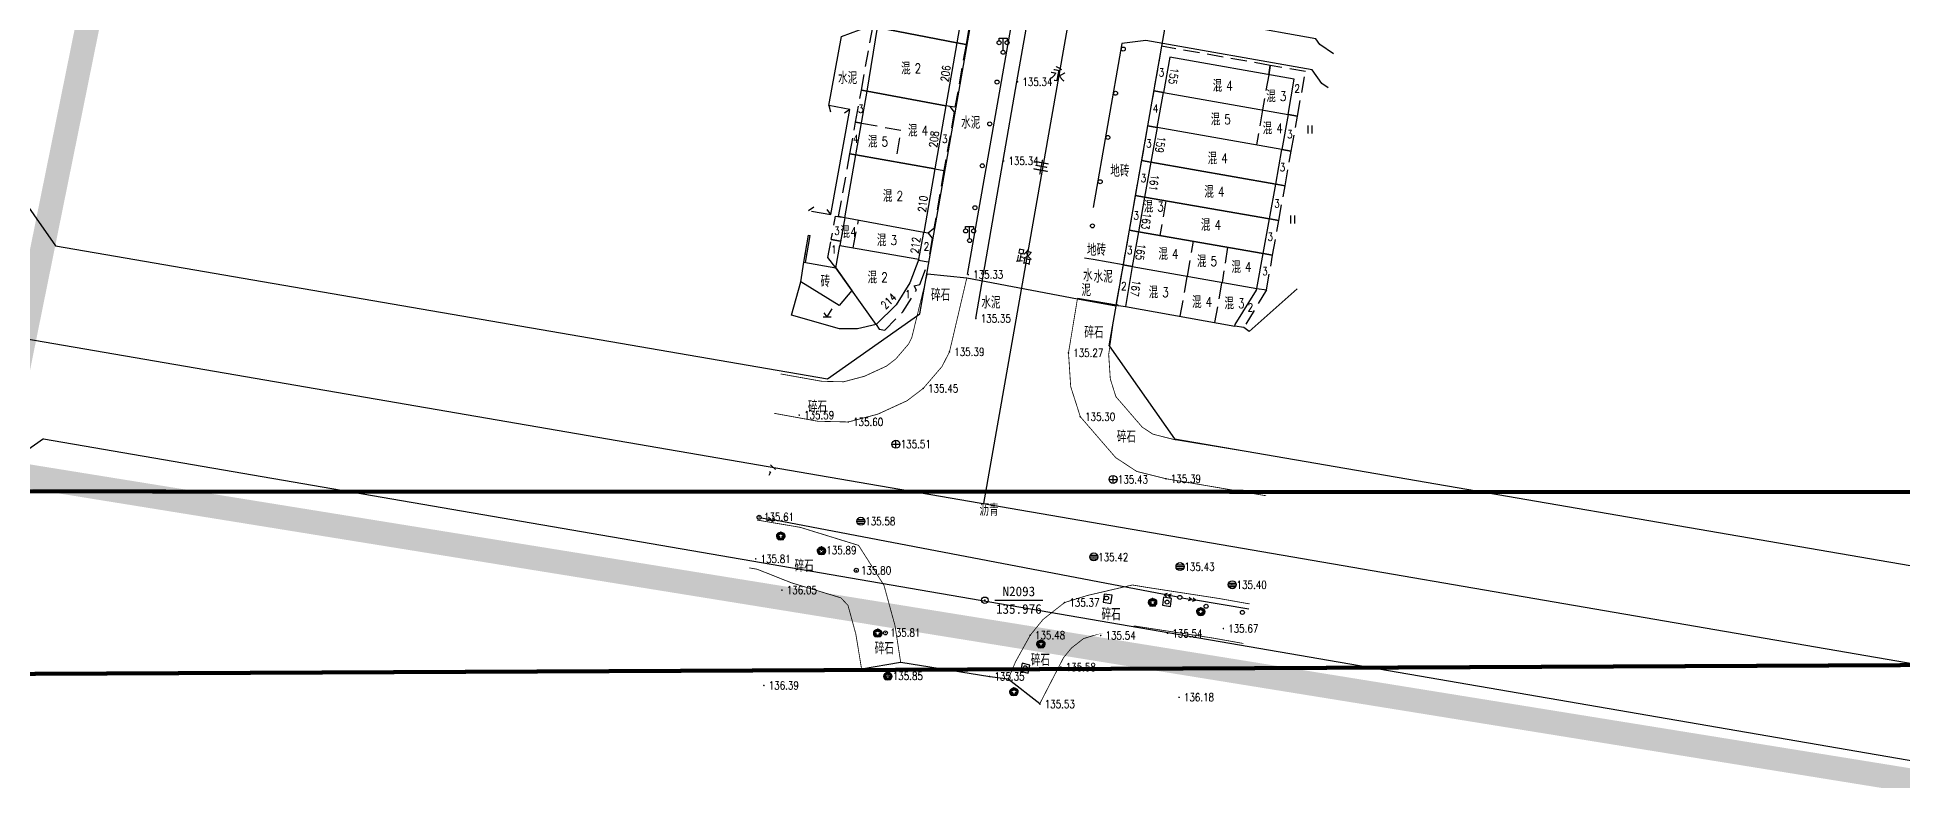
# Model space of a CAD drawing. Extents: x 529262 to 576451, y 2694391 to 2717535.
# Drawn here: x 562983.1 to 563216.1, y 2710589 to 2710681.8 of the extents above; entities that cross this region are included whole.
import ezdxf
from ezdxf.enums import TextEntityAlignment as Align
from ezdxf.xclip import XClip

# ---------------------------------------------------------------- set-up
doc = ezdxf.new("R2010")
doc.units = 0
doc.header["$XCLIPFRAME"] = 0
doc.linetypes.add('X5', pattern=[3, 2, -1])
for name, color, linetype in [('COMPONENT', 8, 'Continuous'), ('DLDW', 8, 'Continuous'), ('DLSS', 4, 'Continuous'), ('GCD', 8, 'Continuous'), ('GXYZ', 8, 'Continuous'), ('JMD', 8, 'Continuous'), ('KZD', 8, 'Continuous'), ('PP-COM', 7, 'Continuous'), ('RD-中线', 40, 'Continuous'), ('RD-红线', 7, 'Continuous'), ('ZBTZ', 8, 'Continuous'), ('ZJ', 7, 'Continuous'), ('污水管径标注_W10-', 202, 'Continuous')]:
    doc.layers.add(name, color=color, linetype=linetype)
doc.styles.add('HZ', font='rs.shx', dxfattribs={"width": 0.8, "bigfont": 'hztxt.shx'})
doc.styles.add('等线体', font='simhei.ttf')
doc.linetypes.add('1161', pattern='A,0,[149,AAA.SHX,S=0.15,R=0,X=0,Y=0],-1.6', length=1.6)

# ---------------------------------------------------------------- blocks, each defined once
blk = doc.blocks.new('A$C19FD0107')
at = {"layer": 'RD-中线', "color": 8, "linetype": 'Continuous', "flags": 128}
for points in [[(-7896.66, 16233.01), (-7853.25, 16479.69)], [(-8319.85, 16305.85), (-7600.23, 16181.99)]]:
    blk.add_lwpolyline(points, dxfattribs=at)
at = {"layer": 'RD-红线', "color": 8, "linetype": 'Continuous', "flags": 128}
for points in [[(-7904.68, 16256.68), (-7892.97, 16323.23), (-7891.57, 16331.13)], [(-7881.01, 16252.68), (-7869.34, 16319.03), (-7867.95, 16326.89)], [(-8012.68, 16265.16), (-7916.22, 16248.56)], [(-8014.17, 16241.06), (-7772.61, 16199.49)], [(-7872.86, 16241.09), (-7768.34, 16223.1)]]:
    blk.add_lwpolyline(points, dxfattribs=at)
at = {"layer": 'RD-红线', "color": 8, "linetype": 'Continuous'}
blk.add_lwpolyline([(-8020.82, 16276.8), (-8012.68, 16265.16, 0.416761)], format="xyb", dxfattribs=at)
at = {"layer": 'RD-红线', "color": 8}
for points in [[(-7916.22, 16248.56), (-7904.68, 16256.68, 0.413125)], [(-7881.01, 16252.68), (-7872.86, 16241.09, 0.415303)], [(-8014.17, 16241.06), (-8025.71, 16232.99, 0.411671)]]:
    blk.add_lwpolyline(points, format="xyb", dxfattribs=at)
blk = doc.blocks.new('gc013a')
at = {"linetype": 'Continuous'}
blk.add_line((0.5, 0), (4, 0), dxfattribs=at)
at = {"linetype": 'Continuous', "flags": 128}
for points in [[(2.31, -0.4), (3, 0), (2.31, 0.4)], [(3.31, -0.4), (4, 0), (3.31, 0.4)]]:
    blk.add_lwpolyline(points, dxfattribs=at)
blk = doc.blocks.new('gc123')
at = {"color": 8}
for p, q in [((-1, 0), (1, 0)), ((0, 0), (-0.8, 1)), ((0, 0), (1.2, 2))]:
    blk.add_line(p, q, dxfattribs=at)
blk = doc.blocks.new('gc170')
at = {"color": 8, "linetype": 'Continuous'}
blk.add_circle((0, 0), 0.5, dxfattribs=at)
blk = doc.blocks.new('gc097')
at = {"color": 8}
for p, q in [((-1, 2.9), (-1, 3.5)), ((-1, 3.5), (1, 3.5)), ((0, 0.5), (0, 3.5)), ((1, 3.5), (1, 2.9))]:
    blk.add_line(p, q, dxfattribs=at)
for centre in [(-1, 2.4), (0, 0), (1, 2.4)]:
    blk.add_circle(centre, 0.5, dxfattribs=at)
blk = doc.blocks.new('gc121')
at = {"color": 8}
for p, q in [((-0.5, -1), (-0.5, 1)), ((0.5, -1), (0.5, 1))]:
    blk.add_line(p, q, dxfattribs=at)
blk = doc.blocks.new('gc117')
at = {"color": 8}
blk.add_circle((0, 0), 0.8, dxfattribs=at)
blk.add_point((0, 0), dxfattribs=at)
blk = doc.blocks.new('GC200')
at = {"linetype": 'Continuous', "const_width": 0.2, "flags": 128}
blk.add_lwpolyline([(-0.1, 0, 1), (0.1, 0, 1)], format="xyb", close=True, dxfattribs=at)
blk = doc.blocks.new('*U11')
at = {"linetype": 'Continuous'}
for points in [[(-1.14, -0.07), (-0.87, -0.76), (-1.13, 0.09)], [(-1.13, 0.09), (-0.73, -0.88), (-1.09, 0.24)], [(-0.73, -0.88), (-1.13, 0.09), (-0.87, -0.76)], [(-0.36, 0.24), (-0.55, 0.84), (-1.09, 0.24)], [(-0.73, 0.74), (-1.09, 0.24), (-0.55, 0.84)], [(-1.09, 0.24), (-0.73, 0.74), (-1.01, 0.43)], [(-0.5, -0.19), (-1.09, 0.24), (-0.73, -0.88)], [(-0.88, 0.6), (-1.01, 0.43), (-0.73, 0.74)], [(-0.55, 0.84), (-0.36, 0.24), (-0.35, 0.91)], [(-0.14, 0.93), (-0.35, 0.91), (-0.36, 0.24)], [(-0.14, 0.93), (0.09, 0.24), (0.07, 0.91)], [(0.81, 0.24), (0.07, 0.91), (0.09, 0.24)], [(0.07, 0.91), (0.81, 0.24), (0.27, 0.84)], [(0.22, -0.19), (0.45, -0.88), (0.81, 0.24)], [(0.73, 0.43), (0.27, 0.84), (0.81, 0.24)], [(0.27, 0.84), (0.73, 0.43), (0.45, 0.74)], [(0.6, 0.6), (0.45, 0.74), (0.73, 0.43)], [(0.59, -0.76), (0.81, 0.24), (0.45, -0.88)], [(0.81, 0.24), (0.59, -0.76), (0.85, 0.09)], [(0.7, -0.61), (0.85, 0.09), (0.59, -0.76)], [(0.85, 0.09), (0.7, -0.61), (0.86, -0.07)], [(-0.87, -0.76), (-1.14, -0.07), (-0.98, -0.61)], [(-1.12, -0.26), (-0.98, -0.61), (-1.14, -0.07)], [(-0.98, -0.61), (-1.12, -0.26), (-1.07, -0.44)], [(-0.73, -0.88), (-0.55, -0.98), (-0.14, -0.45)], [(-0.35, -1.05), (-0.14, -0.45), (-0.55, -0.98)], [(-0.14, -0.45), (-0.35, -1.05), (0.45, -0.88)], [(-0.14, -1.07), (0.45, -0.88), (-0.35, -1.05)], [(0.45, -0.88), (-0.14, -1.07), (0.27, -0.98)], [(0.07, -1.05), (0.27, -0.98), (-0.14, -1.07)], [(0.79, -0.44), (0.86, -0.07), (0.7, -0.61)], [(0.86, -0.07), (0.79, -0.44), (0.84, -0.26)]]:
    blk.add_solid(points, dxfattribs=at)
blk = doc.blocks.new('gcbj0112')
at = {"linetype": 'Continuous'}
for p, q in [((-1.09, 0.24), (-0.5, -0.19)), ((-0.36, 0.24), (-1.09, 0.24)), ((-0.14, 0.93), (-0.36, 0.24)), ((0.09, 0.24), (-0.14, 0.93)), ((0.81, 0.24), (0.09, 0.24)), ((0.22, -0.19), (0.81, 0.24)), ((-0.5, -0.19), (-0.73, -0.88)), ((-0.73, -0.88), (-0.14, -0.45)), ((-0.14, -0.45), (0.45, -0.88)), ((0.45, -0.88), (0.22, -0.19))]:
    blk.add_line(p, q, dxfattribs=at)
blk.add_circle((-0.14, -0.07), 1, dxfattribs=at)
for p in [(-1.09, 0.24), (-0.14, 0.93), (0.81, 0.24), (-0.73, -0.88), (0.45, -0.88)]:
    blk.add_point(p, dxfattribs=at)
blk.add_blockref('*U11', (0, 0), dxfattribs=at)
blk = doc.blocks.new('gcbj0103')
for p, q in [((-1, 0), (1, 0)), ((-0.9, 0.43), (0.9, 0.43)), ((-0.88, -0.47), (0.88, -0.47))]:
    blk.add_line(p, q)
blk.add_circle((0, 0), 1)
blk = doc.blocks.new('gcbj0102')
for p, q in [((-1, 0), (1, 0)), ((0, -1), (0, 1))]:
    blk.add_line(p, q)
blk.add_circle((0, 0), 1)

msp = doc.modelspace()

# ---------------------------------------------------------------- linework, layer by layer
at = {"const_width": 0.5}
for points in [[(562598.829, 2711123.986), (562446.582, 2711123.874), (562446.587, 2710552.781), (562978.372, 2710552.956), (562978.226, 2710625.113), (563223.964, 2710625.037), (563223.849, 2711063.295), (562599.05, 2711060.81), (562598.829, 2711123.986)], [(562692.153, 2710600.99), (562692.05, 2709884.417), (563017.764, 2709884.409), (563017.604, 2709957.522), (563263.473, 2709957.617), (563263.248, 2710603.642), (562692.153, 2710600.99)]]:
    msp.add_lwpolyline(points, dxfattribs=at)
at = {"layer": 'DLSS', "linetype": 'Continuous', "flags": 128}
for points, elevation in [([(563099.271, 2710652.211), (563106.79, 2710694.788), (563106.358, 2710696.577), (563105.389, 2710697.367), (563102.079, 2710697.912)], 135.348), ([(563142.795, 2710681.65), (563123.241, 2710685.145)], 62.028), ([(563121.542, 2710681.437), (563118.553, 2710681.028), (563114.998, 2710660.58)], 135.348), ([(563145.006, 2710679.774), (563143.307, 2710680.927), (563142.795, 2710681.65)], -0.007)]:
    msp.add_lwpolyline(points, dxfattribs=dict(at, elevation=elevation))
msp.add_lwpolyline([(563144.347, 2710675.5), (563143.557, 2710676.036), (563142.326, 2710677.775), (563121.542, 2710681.437)], dxfattribs=at)
at = {"layer": 'DLSS', "linetype": 'Continuous', "const_width": 0.1, "flags": 128}
for points in [[(563099.195, 2710651.781), (563097.029, 2710642.538), (563096.087, 2710640.702), (563093.755, 2710637.983), (563091.716, 2710636.436), (563088.083, 2710634.767), (563084.39, 2710633.79), (563080.586, 2710633.875), (563075.121, 2710634.868)], [(563094.27, 2710652.301), (563092.312, 2710644.297), (563091.908, 2710643.509), (563090.307, 2710641.643), (563089.131, 2710640.751), (563086.387, 2710639.49), (563083.795, 2710638.805), (563081.092, 2710638.865), (563075.916, 2710639.789)], [(563124.087, 2710626.697), (563120.411, 2710627.62), (563117.793, 2710629.337), (563113.375, 2710634.447), (563112.173, 2710638.209), (563111.899, 2710642.417), (563113.015, 2710649.174)], [(563125.305, 2710631.546), (563122.447, 2710632.264), (563121.119, 2710633.135), (563117.826, 2710636.943), (563117.123, 2710639.146), (563116.922, 2710642.219), (563117.804, 2710648.303)], [(563137.362, 2710629.572), (563124.902, 2710631.63)], [(563136.594, 2710624.574), (563124.087, 2710626.697)], [(563090.929, 2710603.787), (563090.217, 2710608.381), (563088.843, 2710613.399), (563085.666, 2710618.382), (563078.375, 2710620.633), (563072.969, 2710621.546)], [(563086.042, 2710602.965), (563085.326, 2710607.311), (563084.348, 2710610.883), (563083.459, 2710611.831), (563077.263, 2710613.711), (563073.02, 2710615.393), (563072.004, 2710615.575)], [(563104.374, 2710601.708), (563105.284, 2710603.849), (563107.116, 2710607.158), (563108.722, 2710609.133), (563111.412, 2710611.242), (563114.241, 2710612.12), (563119.885, 2710613.434), (563121.607, 2710613.146), (563130.702, 2710611.749), (563134.517, 2710611.071)]]:
    msp.add_lwpolyline(points, dxfattribs=at)
at = {"layer": 'DLSS', "linetype": 'Continuous', "flags": 128}
msp.add_lwpolyline([(563108.32, 2710598.627, 0.1, 0.1, 0), (563111.275, 2710604.348, 0.1, 0.1, 0), (563112.248, 2710605.544, 0.1, 0.1, 0), (563113.773, 2710606.739, 0.1, 0.1, 0), (563115.551, 2710607.291, 0, 0, 0), (563120.046, 2710608.338, 0.1, 0.1, 0), (563120.815, 2710608.209, 0.1, 0.1, 0), (563129.885, 2710606.816, 0.1, 0.1, 0), (563133.756, 2710606.128, 0.1, 0.1, 0)], format="xyseb", dxfattribs=at)
at = {"layer": 'GXYZ', "linetype": 'Continuous'}
for p, q in [((563123.844, 2710612.256), (563075.211, 2710621.509)), ((563134.414, 2710610.402), (563127.78, 2710611.543))]:
    msp.add_line(p, q, dxfattribs=at)
at = {"layer": 'JMD', "linetype": 'Continuous'}
for p, q in [((563081.943, 2710673.289), (563082.177, 2710672.524)), ((563084.567, 2710672.816), (563083.91, 2710672.359)), ((563079.409, 2710660.179), (563080.062, 2710660.641)), ((563082.198, 2710659.676), (563081.742, 2710660.333)), ((563079.405, 2710657.098), (563079.602, 2710657.065)), ((563079.02, 2710654.778), (563079.217, 2710654.745))]:
    msp.add_line(p, q, dxfattribs=at)
at = {"layer": 'JMD', "linetype": 'Continuous', "flags": 128}
for points, elevation in [([(563099.328, 2710689.027), (563097.94, 2710681.125), (563088.036, 2710683.042), (563089.445, 2710690.848)], 135.666), ([(563088.036, 2710683.042), (563097.94, 2710681.125), (563096.562, 2710673.28), (563086.73, 2710675.085)], 135.691), ([(563140.104, 2710676.584), (563124.558, 2710679.323), (563123.777, 2710674.915), (563139.361, 2710672.185)], 135.919), ([(563096.562, 2710673.28), (563095.182, 2710665.392), (563085.325, 2710667.133), (563086.73, 2710675.085)], 135.698), ([(563139.361, 2710672.185), (563138.554, 2710667.828), (563122.959, 2710670.563), (563123.777, 2710674.915)], 135.931), ([(563122.959, 2710670.563), (563122.202, 2710666.219), (563137.787, 2710663.493), (563138.554, 2710667.828)], 134.486), ([(563095.182, 2710665.392), (563093.819, 2710657.464), (563083.94, 2710659.29), (563085.325, 2710667.133)], 135.945), ([(563122.202, 2710666.219), (563121.405, 2710661.859), (563137.014, 2710659.143), (563137.787, 2710663.493)], 134.822), ([(563121.405, 2710661.859), (563120.645, 2710657.546), (563136.242, 2710654.833), (563137.014, 2710659.143)], 134.687), ([(563083.94, 2710659.29), (563083.322, 2710655.841), (563093.181, 2710654.099), (563093.819, 2710657.464), (563083.94, 2710659.29)], 135.945), ([(563120.645, 2710657.546), (563119.867, 2710653.219), (563135.437, 2710650.45), (563136.242, 2710654.833)], 135.07), ([(563083.322, 2710655.841), (563083.322, 2710655.841), (563083.322, 2710655.841), (563093.181, 2710654.099), (563092.064, 2710651.159), (563090.353, 2710648.398), (563087.859, 2710645.943), (563082.823, 2710653.018), (563083.322, 2710655.841)], -526.63), ([(563083.322, 2710655.841), (563083.322, 2710655.841), (563083.322, 2710655.841), (563093.181, 2710654.099), (563092.064, 2710651.159), (563090.353, 2710648.398), (563087.859, 2710645.943), (563082.823, 2710653.018), (563083.322, 2710655.841)], -526.63)]:
    msp.add_lwpolyline(points, close=True, dxfattribs=dict(at, elevation=elevation))
at = {"layer": 'JMD', "linetype": 'X5'}
for points, elevation in [([(563099.328, 2710689.027), (563100.482, 2710688.824), (563099.093, 2710680.922), (563097.94, 2710681.125)], 135.666), ([(563086.73, 2710675.085), (563086.016, 2710675.214), (563087.446, 2710683.145), (563088.036, 2710683.042)], 136.496), ([(563097.94, 2710681.125), (563099.093, 2710680.922), (563097.717, 2710673.088), (563096.562, 2710673.28)], 135.691), ([(563136.91, 2710677.147), (563137.116, 2710678.317), (563123.524, 2710680.711), (563122.541, 2710675.133), (563123.777, 2710674.915)], 135.865), ([(563139.361, 2710672.185), (563140.512, 2710671.979), (563141.507, 2710677.543), (563137.116, 2710678.317), (563136.91, 2710677.147)], 135.919), ([(563086.027, 2710671.109), (563085.299, 2710671.24), (563086.016, 2710675.214), (563086.73, 2710675.085)], 135.698), ([(563123.777, 2710674.915), (563122.541, 2710675.133), (563121.773, 2710670.772), (563122.959, 2710670.563)], 135.919), ([(563097.085, 2710673.161), (563097.621, 2710672.484), (563096.343, 2710665.189)], -526.447), ([(563085.325, 2710667.133), (563084.583, 2710667.267), (563085.299, 2710671.24), (563086.027, 2710671.109)], 135.698), ([(563086.027, 2710671.109), (563085.299, 2710671.24)], 135.698), ([(563122.959, 2710670.563), (563121.773, 2710670.772), (563121.008, 2710666.429), (563122.202, 2710666.219)], 134.486), ([(563138.554, 2710667.828), (563139.732, 2710667.617), (563140.512, 2710671.979), (563139.361, 2710672.185)], 134.486), ([(563083.94, 2710659.29), (563083.17, 2710659.431), (563084.583, 2710667.267), (563085.325, 2710667.133)], 135.698), ([(563085.325, 2710667.133), (563084.583, 2710667.267)], 135.698), ([(563122.202, 2710666.219), (563121.008, 2710666.429), (563120.239, 2710662.064), (563121.405, 2710661.859)], 134.486), ([(563137.839, 2710663.484), (563138.957, 2710663.284), (563139.732, 2710667.617), (563138.554, 2710667.828)], 134.486), ([(563095.182, 2710665.392), (563096.343, 2710665.189), (563095.078, 2710657.958), (563094.373, 2710657.346), (563093.819, 2710657.464)], 135.945), ([(563137.014, 2710659.143), (563138.18, 2710658.935), (563138.957, 2710663.284), (563137.787, 2710663.493)], 134.687), ([(563121.405, 2710661.859), (563120.239, 2710662.064), (563119.479, 2710657.751), (563120.645, 2710657.546)], 134.687), ([(563136.242, 2710654.833), (563137.409, 2710654.624), (563138.18, 2710658.935), (563137.014, 2710659.143)], 134.687), ([(563082.823, 2710653.018), (563081.817, 2710654.332), (563082.246, 2710656.585), (563083.414, 2710656.362)], -526.562), ([(563094.373, 2710657.346), (563094.882, 2710656.72), (563094.346, 2710653.76), (563093.158, 2710653.97)], -526.447), ([(563120.645, 2710657.546), (563119.479, 2710657.751), (563118.716, 2710653.422), (563119.867, 2710653.219)], 135.07), ([(563135.437, 2710650.45), (563136.635, 2710650.292), (563137.409, 2710654.624), (563136.242, 2710654.833)], 134.683), ([(563087.859, 2710645.943), (563088.263, 2710645.383), (563088.936, 2710645.233), (563091.211, 2710647.538), (563092.896, 2710650.246), (563092.636, 2710650.795), (563093.332, 2710650.955), (563094.346, 2710653.76)], 135.896), ([(563087.859, 2710645.943), (563088.263, 2710645.383), (563088.936, 2710645.233), (563091.211, 2710647.538), (563092.896, 2710650.246), (563092.636, 2710650.795), (563093.332, 2710650.955), (563094.346, 2710653.76)], 135.896), ([(563135.437, 2710650.45), (563136.635, 2710650.292), (563133.818, 2710645.604), (563132.671, 2710645.77)], 134.683)]:
    msp.add_lwpolyline(points, dxfattribs=dict(at, elevation=elevation))
at = {"layer": 'JMD', "linetype": 'X5', "flags": 128}
for points, elevation in [([(563136.91, 2710677.147), (563136.139, 2710672.749)], 135.865), ([(563136.139, 2710672.749), (563135.374, 2710668.386)], 135.865), ([(563086.027, 2710671.109), (563090.976, 2710670.201), (563090.253, 2710666.263)], 135.698), ([(563124.081, 2710661.393), (563123.33, 2710657.079)], 134.687), ([(563083.414, 2710656.362), (563082.246, 2710656.585), (563082.802, 2710659.498), (563083.94, 2710659.29)], -526.63), ([(563085.012, 2710655.543), (563085.647, 2710658.975)], -526.581), ([(563126.747, 2710651.996), (563127.504, 2710656.353)], 136.032), ([(563131.759, 2710655.613), (563131.085, 2710651.224)], 134.687), ([(563125.856, 2710646.988), (563126.747, 2710651.996)], 136.032), ([(563130.194, 2710646.213), (563131.085, 2710651.224)], 135.999)]:
    msp.add_lwpolyline(points, dxfattribs=dict(at, elevation=elevation))
at = {"layer": 'JMD', "linetype": 'Continuous', "flags": 128}
for points in [[(563079.779, 2710660.112), (563082.198, 2710659.676), (563084.567, 2710672.816), (563081.943, 2710673.289), (563081.906, 2710673.253)], [(563078.847, 2710653.734), (563079.405, 2710657.098)], [(563079.044, 2710653.698), (563079.602, 2710657.065)]]:
    msp.add_lwpolyline(points, dxfattribs=at)
for points in [[(563084.812, 2710650.223), (563083.242, 2710648.351), (563078.443, 2710651.297), (563078.847, 2710653.734), (563082.823, 2710653.018)], [(563116.215, 2710611.281), (563117.209, 2710611.142), (563117.341, 2710612.148), (563116.355, 2710612.298)], [(563123.65, 2710610.898), (563124.644, 2710610.76), (563124.776, 2710611.765), (563123.789, 2710611.915)], [(563105.893, 2710602.655), (563106.871, 2710602.433), (563107.088, 2710603.424), (563106.118, 2710603.656)]]:
    msp.add_lwpolyline(points, close=True, dxfattribs=at)
at = {"layer": 'JMD', "linetype": 'X5', "elevation": 134.683}
msp.add_lwpolyline([(563119.867, 2710653.219), (563118.716, 2710653.422), (563117.868, 2710648.606, 0.2879225), (563118.164, 2710648.312), (563119.038, 2710648.206)], format="xyb", dxfattribs=at)
at = {"layer": 'JMD', "linetype": 'Continuous', "flags": 128}
for points, elevation in [([(563119.867, 2710653.219), (563119.038, 2710648.206), (563132.671, 2710645.77), (563132.716, 2710645.963), (563135.369, 2710650.247), (563135.437, 2710650.45)], 134.683), ([(563074.521, 2710627.624), (563074.676, 2710627.531), (563074.44, 2710627.125)], 135.559)]:
    msp.add_lwpolyline(points, dxfattribs=dict(at, elevation=elevation))
at = {"layer": 'KZD', "linetype": 'Continuous'}
msp.add_line((563102.696, 2710611.529), (563108.696, 2710611.529), dxfattribs=at)
at = {"layer": 'PP-COM', "color": 8, "const_width": 3}
msp.add_lwpolyline([(563417.341, 2710556.693), (562978.055, 2710627.629), (563025.329, 2710860.726), (563456.913, 2710785.203), (563417.116, 2710556.733)], dxfattribs=at)
at = {"layer": 'ZBTZ', "linetype": '1161', "flags": 128}
for points, elevation in [([(563081.943, 2710673.289), (563083.542, 2710681.908), (563086.921, 2710683.173)], 135.226), ([(563118.716, 2710653.419), (563114.998, 2710654.066)], 134.683), ([(563140.478, 2710650.421), (563134.482, 2710645.094), (563133.818, 2710645.604)], 135.938), ([(563118.164, 2710648.312), (563114.998, 2710648.862)], 135.921)]:
    msp.add_lwpolyline(points, dxfattribs=dict(at, elevation=elevation))
at = {"layer": 'ZBTZ', "linetype": '1161', "ltscale": 0.2, "flags": 128}
for points, elevation in [([(563114.998, 2710654.066), (563113.898, 2710654.257)], 134.683), ([(563114.998, 2710648.862), (563113.02, 2710649.206)], 135.921)]:
    msp.add_lwpolyline(points, dxfattribs=dict(at, elevation=elevation))
at = {"layer": 'ZBTZ', "linetype": '1161', "flags": 128}
for points in [[(563094.27, 2710652.301), (563099.195, 2710651.781)], [(563099.195, 2710651.781), (563113.015, 2710649.174), (563117.804, 2710648.303)], [(563086.042, 2710602.965), (563090.929, 2710603.787)], [(563090.95, 2710603.791), (563102.055, 2710602.013), (563104.374, 2710601.708)], [(563104.374, 2710601.708), (563108.32, 2710598.627)]]:
    msp.add_lwpolyline(points, dxfattribs=at)
at = {"layer": 'ZBTZ', "linetype": '1161'}
msp.add_lwpolyline([(563087.859, 2710645.943), (563085.515, 2710645.404), (563083.305, 2710645.411), (563077.3, 2710647.138), (563078.443, 2710651.297)], dxfattribs=at)
at = {"layer": 'ZBTZ', "linetype": 'Continuous'}
msp.add_lwpolyline([(563075.295, 2710627.841), (563074.655, 2710628.452)], dxfattribs=at)
at = {"layer": '污水管径标注_W10-'}
msp.add_lwpolyline([(563100.325, 2710646.713), (563103.74, 2710666.42), (563105.447, 2710676.273), (563107.193, 2710686.119), (563110.684, 2710705.812), (563114.175, 2710725.505), (563115.889, 2710735.17), (563117.654, 2710745.2), (563121.087, 2710764.716), (563124.585, 2710784.595), (563126.286, 2710794.262), (563128.051, 2710804.293), (563131.485, 2710823.808)], dxfattribs=at)

# ---------------------------------------------------------------- block references
at = {"layer": 'COMPONENT', "linetype": 'Continuous', "xscale": 0.5, "yscale": 0.5}
for name, p in [('gcbj0102', (563090.333, 2710631.009)), ('gcbj0102', (563117.463, 2710626.617)), ('gcbj0103', (563085.957, 2710621.395, 111.028)), ('gcbj0112', (563076.019, 2710619.566, 0.251)), ('gcbj0112', (563081.095, 2710617.721, 0.295)), ('gcbj0103', (563115.064, 2710616.933, 110.86)), ('gcbj0103', (563125.833, 2710615.726, 110.875)), ('gcbj0103', (563132.359, 2710613.464, 110.844)), ('gcbj0112', (563122.484, 2710611.284, -111.04)), ('gcbj0112', (563128.495, 2710610.13, -111.04)), ('gcbj0112', (563088.127, 2710607.445, 0.262)), ('gcbj0112', (563108.526, 2710606.083, -111.04)), ('gcbj0112', (563089.399, 2710602.073, 0.256)), ('gcbj0112', (563105.156, 2710600.123, -111.04))]:
    msp.add_blockref(name, p, dxfattribs=at)
at = {"layer": 'DLDW', "color": 252, "linetype": 'Continuous', "xscale": 0.5, "yscale": 0.5, "zscale": 0.5}
for p in [(563103.73, 2710679.95), (563099.542, 2710656.44)]:
    msp.add_blockref('gc097', p, dxfattribs=at)
at = {"layer": 'GCD', "linetype": 'Continuous'}
ref = msp.add_blockref('GC200', (563105.533, 2710676.252, 135.34), dxfattribs=dict(at, xscale=0.5, yscale=0.5, zscale=0.5))
ref.add_attrib('height', '135.34', dxfattribs={"linetype": 'Continuous', "height": 1, "style": 'HZ', "width": 0.8}).set_placement((563106.133, 2710676.252, 135.34), align=Align.MIDDLE_LEFT)
ref = msp.add_blockref('GC200', (563103.794, 2710666.382, 135.34), dxfattribs=dict(at, xscale=0.5, yscale=0.5, zscale=0.5))
ref.add_attrib('height', '135.34', dxfattribs={"linetype": 'Continuous', "height": 1, "style": 'HZ', "width": 0.8}).set_placement((563104.394, 2710666.382, 135.34), align=Align.MIDDLE_LEFT)
ref = msp.add_blockref('GC200', (563099.38, 2710652.186, 135.328), dxfattribs=dict(at, xscale=0.5, yscale=0.5, zscale=0.5))
ref.add_attrib('height', '135.33', dxfattribs={"linetype": 'Continuous', "height": 1, "style": 'HZ', "width": 0.8}).set_placement((563099.98, 2710652.186, 135.328), align=Align.MIDDLE_LEFT)
ref = msp.add_blockref('GC200', (563100.33, 2710646.708, 135.35), dxfattribs=dict(at, xscale=0.5, yscale=0.5, zscale=0.5))
ref.add_attrib('height', '135.35', dxfattribs={"linetype": 'Continuous', "height": 1, "style": 'HZ', "width": 0.8}).set_placement((563100.93, 2710646.708, 135.35), align=Align.MIDDLE_LEFT)
ref = msp.add_blockref('GC200', (563097.019, 2710642.535, 135.391), dxfattribs=dict(at, xscale=0.5, yscale=0.5, zscale=0.5))
ref.add_attrib('height', '135.39', dxfattribs={"linetype": 'Continuous', "height": 1, "style": 'HZ', "width": 0.8}).set_placement((563097.619, 2710642.535, 135.391), align=Align.MIDDLE_LEFT)
ref = msp.add_blockref('GC200', (563111.889, 2710642.414, 135.268), dxfattribs=dict(at, xscale=0.5, yscale=0.5, zscale=0.5))
ref.add_attrib('height', '135.27', dxfattribs={"linetype": 'Continuous', "height": 1, "style": 'HZ', "width": 0.8}).set_placement((563112.489, 2710642.414, 135.268), align=Align.MIDDLE_LEFT)
ref = msp.add_blockref('GC200', (563093.745, 2710637.98, 135.447), dxfattribs=dict(at, xscale=0.5, yscale=0.5, zscale=0.5))
ref.add_attrib('height', '135.45', dxfattribs={"linetype": 'Continuous', "height": 1, "style": 'HZ', "width": 0.8}).set_placement((563094.345, 2710637.98, 135.447), align=Align.MIDDLE_LEFT)
ref = msp.add_blockref('GC200', (563078.254, 2710634.648, 135.593), dxfattribs=dict(at, xscale=0.5, yscale=0.5, zscale=0.5))
ref.add_attrib('height', '135.59', dxfattribs={"linetype": 'Continuous', "height": 1, "style": 'HZ', "width": 0.8}).set_placement((563078.854, 2710634.648, 135.593), align=Align.MIDDLE_LEFT)
ref = msp.add_blockref('GC200', (563084.38, 2710633.787, 135.603), dxfattribs=dict(at, xscale=0.5, yscale=0.5, zscale=0.5))
ref.add_attrib('height', '135.60', dxfattribs={"linetype": 'Continuous', "height": 1, "style": 'HZ', "width": 0.8}).set_placement((563084.98, 2710633.787, 135.603), align=Align.MIDDLE_LEFT)
ref = msp.add_blockref('GC200', (563113.365, 2710634.444, 135.3), dxfattribs=dict(at, xscale=0.5, yscale=0.5, zscale=0.5))
ref.add_attrib('height', '135.30', dxfattribs={"linetype": 'Continuous', "height": 1, "style": 'HZ', "width": 0.8}).set_placement((563113.965, 2710634.444, 135.3), align=Align.MIDDLE_LEFT)
ref = msp.add_blockref('GC200', (563090.331, 2710631.02, 135.505), dxfattribs=dict(at, xscale=0.5, yscale=0.5, zscale=0.5))
ref.add_attrib('height', '135.51', dxfattribs={"linetype": 'Continuous', "height": 1, "style": 'HZ', "width": 0.8}).set_placement((563090.931, 2710631.02, 135.505), align=Align.MIDDLE_LEFT)
ref = msp.add_blockref('GC200', (563117.462, 2710626.615, 135.427), dxfattribs=dict(at, xscale=0.5, yscale=0.5, zscale=0.5))
ref.add_attrib('height', '135.43', dxfattribs={"linetype": 'Continuous', "height": 1, "style": 'HZ', "width": 0.8}).set_placement((563118.062, 2710626.615, 135.427), align=Align.MIDDLE_LEFT)
ref = msp.add_blockref('GC200', (563124.077, 2710626.694, 135.388), dxfattribs=dict(at, xscale=0.5, yscale=0.5, zscale=0.5))
ref.add_attrib('height', '135.39', dxfattribs={"linetype": 'Continuous', "height": 1, "style": 'HZ', "width": 0.8}).set_placement((563124.677, 2710626.694, 135.388), align=Align.MIDDLE_LEFT)
ref = msp.add_blockref('GC200', (563073.246, 2710621.933, 135.61), dxfattribs=dict(at, xscale=0.5, yscale=0.5, zscale=0.5))
ref.add_attrib('height', '135.61', dxfattribs={"linetype": 'Continuous', "height": 1, "style": 'HZ', "width": 0.8}).set_placement((563073.846, 2710621.933, 135.61), align=Align.MIDDLE_LEFT)
ref = msp.add_blockref('GC200', (563085.898, 2710621.384, 135.584), dxfattribs=dict(at, xscale=0.5, yscale=0.5, zscale=0.5))
ref.add_attrib('height', '135.58', dxfattribs={"linetype": 'Continuous', "height": 1, "style": 'HZ', "width": 0.8}).set_placement((563086.498, 2710621.384, 135.584), align=Align.MIDDLE_LEFT)
ref = msp.add_blockref('GC200', (563072.82, 2710616.691, 135.807), dxfattribs=dict(at, xscale=0.5, yscale=0.5, zscale=0.5))
ref.add_attrib('height', '135.81', dxfattribs={"linetype": 'Continuous', "height": 1, "style": 'HZ', "width": 0.8}).set_placement((563073.42, 2710616.691, 135.807), align=Align.MIDDLE_LEFT)
ref = msp.add_blockref('GC200', (563081.035, 2710617.768, 135.891), dxfattribs=dict(at, xscale=0.5, yscale=0.5, zscale=0.5))
ref.add_attrib('height', '135.89', dxfattribs={"linetype": 'Continuous', "height": 1, "style": 'HZ', "width": 0.8}).set_placement((563081.635, 2710617.768, 135.891), align=Align.MIDDLE_LEFT)
ref = msp.add_blockref('GC200', (563115.005, 2710616.922, 135.416), dxfattribs=dict(at, xscale=0.5, yscale=0.5, zscale=0.5))
ref.add_attrib('height', '135.42', dxfattribs={"linetype": 'Continuous', "height": 1, "style": 'HZ', "width": 0.8}).set_placement((563115.605, 2710616.922, 135.416), align=Align.MIDDLE_LEFT)
ref = msp.add_blockref('GC200', (563085.372, 2710615.251, 135.802), dxfattribs=dict(at, xscale=0.5, yscale=0.5, zscale=0.5))
ref.add_attrib('height', '135.80', dxfattribs={"linetype": 'Continuous', "height": 1, "style": 'HZ', "width": 0.8}).set_placement((563085.972, 2710615.251, 135.802), align=Align.MIDDLE_LEFT)
ref = msp.add_blockref('GC200', (563125.774, 2710615.715, 135.431), dxfattribs=dict(at, xscale=0.5, yscale=0.5, zscale=0.5))
ref.add_attrib('height', '135.43', dxfattribs={"linetype": 'Continuous', "height": 1, "style": 'HZ', "width": 0.8}).set_placement((563126.374, 2710615.715, 135.431), align=Align.MIDDLE_LEFT)
ref = msp.add_blockref('GC200', (563076.097, 2710612.793, 136.049), dxfattribs=dict(at, xscale=0.5, yscale=0.5, zscale=0.5))
ref.add_attrib('height', '136.05', dxfattribs={"linetype": 'Continuous', "height": 1, "style": 'HZ', "width": 0.8}).set_placement((563076.697, 2710612.793, 136.049), align=Align.MIDDLE_LEFT)
ref = msp.add_blockref('GC200', (563132.3, 2710613.453, 135.4), dxfattribs=dict(at, xscale=0.5, yscale=0.5, zscale=0.5))
ref.add_attrib('height', '135.40', dxfattribs={"linetype": 'Continuous', "height": 1, "style": 'HZ', "width": 0.8}).set_placement((563132.9, 2710613.453, 135.4), align=Align.MIDDLE_LEFT)
ref = msp.add_blockref('GC200', (563111.402, 2710611.239, 135.366), dxfattribs=dict(at, xscale=0.5, yscale=0.5, zscale=0.5))
ref.add_attrib('height', '135.37', dxfattribs={"linetype": 'Continuous', "height": 1, "style": 'HZ', "width": 0.8}).set_placement((563112.002, 2710611.239, 135.366), align=Align.MIDDLE_LEFT)
ref = msp.add_blockref('GC200', (563089.03, 2710607.482, 135.806), dxfattribs=dict(at, xscale=0.5, yscale=0.5, zscale=0.5))
ref.add_attrib('height', '135.81', dxfattribs={"linetype": 'Continuous', "height": 1, "style": 'HZ', "width": 0.8}).set_placement((563089.63, 2710607.482, 135.806), align=Align.MIDDLE_LEFT)
ref = msp.add_blockref('GC200', (563107.106, 2710607.155, 135.482), dxfattribs=dict(at, xscale=0.5, yscale=0.5, zscale=0.5))
ref.add_attrib('height', '135.48', dxfattribs={"linetype": 'Continuous', "height": 1, "style": 'HZ', "width": 0.8}).set_placement((563107.706, 2710607.155, 135.482), align=Align.MIDDLE_LEFT)
ref = msp.add_blockref('GC200', (563115.926, 2710607.134, 135.539), dxfattribs=dict(at, xscale=0.5, yscale=0.5, zscale=0.5))
ref.add_attrib('height', '135.54', dxfattribs={"linetype": 'Continuous', "height": 1, "style": 'HZ', "width": 0.8}).set_placement((563116.526, 2710607.134, 135.539), align=Align.MIDDLE_LEFT)
ref = msp.add_blockref('GC200', (563124.274, 2710607.394, 135.535), dxfattribs=dict(at, xscale=0.5, yscale=0.5, zscale=0.5))
ref.add_attrib('height', '135.54', dxfattribs={"linetype": 'Continuous', "height": 1, "style": 'HZ', "width": 0.8}).set_placement((563124.874, 2710607.394, 135.535), align=Align.MIDDLE_LEFT)
ref = msp.add_blockref('GC200', (563131.249, 2710607.996, 135.667), dxfattribs=dict(at, xscale=0.5, yscale=0.5, zscale=0.5))
ref.add_attrib('height', '135.67', dxfattribs={"linetype": 'Continuous', "height": 1, "style": 'HZ', "width": 0.8}).set_placement((563131.849, 2710607.996, 135.667), align=Align.MIDDLE_LEFT)
ref = msp.add_blockref('GC200', (563110.953, 2710603.183, 135.578), dxfattribs=dict(at, xscale=0.5, yscale=0.5, zscale=0.5))
ref.add_attrib('height', '135.58', dxfattribs={"linetype": 'Continuous', "height": 1, "style": 'HZ', "width": 0.8}).set_placement((563111.553, 2710603.183, 135.578), align=Align.MIDDLE_LEFT)
ref = msp.add_blockref('GC200', (563073.841, 2710600.889, 136.386), dxfattribs=dict(at, xscale=0.5, yscale=0.5, zscale=0.5))
ref.add_attrib('height', '136.39', dxfattribs={"linetype": 'Continuous', "height": 1, "style": 'HZ', "width": 0.8}).set_placement((563074.441, 2710600.889, 136.386), align=Align.MIDDLE_LEFT)
ref = msp.add_blockref('GC200', (563089.339, 2710602.07, 135.852), dxfattribs=dict(at, xscale=0.5, yscale=0.5, zscale=0.5))
ref.add_attrib('height', '135.85', dxfattribs={"linetype": 'Continuous', "height": 1, "style": 'HZ', "width": 0.8}).set_placement((563089.939, 2710602.07, 135.852), align=Align.MIDDLE_LEFT)
ref = msp.add_blockref('GC200', (563102.045, 2710602.01, 135.347), dxfattribs=dict(at, xscale=0.5, yscale=0.5, zscale=0.5))
ref.add_attrib('height', '135.35', dxfattribs={"linetype": 'Continuous', "height": 1, "style": 'HZ', "width": 0.8}).set_placement((563102.645, 2710602.01, 135.347), align=Align.MIDDLE_LEFT)
ref = msp.add_blockref('GC200', (563108.329, 2710598.56, 135.526), dxfattribs=dict(at, xscale=0.5, yscale=0.5, zscale=0.5))
ref.add_attrib('height', '135.53', dxfattribs={"linetype": 'Continuous', "height": 1, "style": 'HZ', "width": 0.8}).set_placement((563108.929, 2710598.56, 135.526), align=Align.MIDDLE_LEFT)
ref = msp.add_blockref('GC200', (563125.714, 2710599.408, 136.18), dxfattribs=dict(at, xscale=0.5, yscale=0.5, zscale=0.5))
ref.add_attrib('height', '136.18', dxfattribs={"linetype": 'Continuous', "height": 1, "style": 'HZ', "width": 0.8}).set_placement((563126.314, 2710599.408, 136.18), align=Align.MIDDLE_LEFT)
at = {"layer": 'GXYZ', "linetype": 'Continuous', "xscale": 0.5, "yscale": 0.5}
for p in [(563073.246, 2710621.883), (563125.809, 2710611.883)]:
    msp.add_blockref('gc170', p, dxfattribs=at)
at = {"layer": 'GXYZ', "linetype": 'Continuous'}
for p, xscale, yscale, rotation in [((563073.246, 2710621.883), 0.499999999994175, 0.499999999994175, 349.2283251828943), ((563125.809, 2710611.883), 0.499999999994175, 0.499999999994175, 169.2283251828944), ((563125.809, 2710611.883), 0.5000000000116767, 0.5000000000116767, 350.2369219161304)]:
    msp.add_blockref('gc013a', p, dxfattribs=dict(at, xscale=xscale, yscale=yscale, rotation=rotation))
at = {"layer": 'KZD', "linetype": 'Continuous', "xscale": 0.5, "yscale": 0.5, "zscale": 0.5}
msp.add_blockref('gc117', (563101.446, 2710611.529, 135.976), dxfattribs=at)
at = {"layer": 'PP-COM'}
ref = msp.add_blockref('A$C19FD0107', (570997.993, 2694390.603), dxfattribs=at)
XClip(ref).set_block_clipping_path([(-9366.4383134884, 14428.6043910822), (-3328.4480743363, 17452.7484863754)])
at = {"layer": 'ZBTZ', "linetype": 'Continuous'}
for p, xscale, yscale, zscale, rotation in [((563118.746, 2710680.358), 0.4999999998110957, 0.4999999998110957, 0.4999999998110957, 80.10363805016208), ((563102.975, 2710676.238), 0.5000000000085812, 0.5000000000085812, 0.5000000000085812, 80.00274633443604), ((563117.782, 2710674.837), 0.4999999998110957, 0.4999999998110957, 0.4999999998110957, 80.10363805016208), ((563102.053, 2710671.007), 0.5000000000085812, 0.5000000000085812, 0.5000000000085812, 80.00274633443604), ((563116.819, 2710669.316), 0.4999999998110957, 0.4999999998110957, 0.4999999998110957, 80.10363805016208), ((563101.131, 2710665.775), 0.5000000000085812, 0.5000000000085812, 0.5000000000085812, 80.00274633443604), ((563115.856, 2710663.794), 0.4999999998110957, 0.4999999998110957, 0.4999999998110957, 80.10363805016208), ((563100.209, 2710660.544), 0.5000000000085812, 0.5000000000085812, 0.5000000000085812, 80.00274633443604), ((563114.893, 2710658.273), 0.4999999998110957, 0.4999999998110957, 0.4999999998110957, 80.10363805016208), ((563114.893, 2710658.273), 0.4999999998110957, 0.4999999998110957, 0.4999999998110957, 80.10363805016208), ((563085.381, 2710615.267), 0.5000000001318659, 0.5000000001318659, 0.5000000001318659, 80.01837491476267), ((563116.646, 2710611.801), 0.5000000001318659, 0.5000000001318659, 0.5000000001318659, 80.01837491476267), ((563124.217, 2710611.297), 0.5000000001318659, 0.5000000001318659, 0.5000000001318659, 80.01837491476267), ((563129.097, 2710610.771), 0.5000000001318659, 0.5000000001318659, 0.5000000001318659, 80.01837491476267), ((563133.625, 2710610.007), 0.5000000001318659, 0.5000000001318659, 0.5000000001318659, 80.01837491476267), ((563089.027, 2710607.455), 0.5000000001318659, 0.5000000001318659, 0.5000000001318659, 80.01837491476267), ((563106.49, 2710603.088), 0.5000000001318659, 0.5000000001318659, 0.5000000001318659, 80.01837491476267)]:
    msp.add_blockref('gc170', p, dxfattribs=dict(at, xscale=xscale, yscale=yscale, zscale=zscale, rotation=rotation))
at = {"layer": 'ZBTZ', "linetype": 'Continuous', "xscale": 0.5, "yscale": 0.5}
for name, p in [('gc121', (563142.1, 2710670.303)), ('gc121', (563139.933, 2710659.054)), ('gc123', (563081.759, 2710646.928))]:
    msp.add_blockref(name, p, dxfattribs=at)

# ---------------------------------------------------------------- texts
at = {"layer": 'DLSS', "color": 8, "linetype": 'Continuous', "style": 'HZ', "width": 0.8}
for s, p in [('碎石', (563095.92, 2710649.733)), ('碎石', (563115.08, 2710645.05)), ('碎石', (563080.538, 2710635.772)), ('碎石', (563119.129, 2710632.027)), ('沥青', (563101.982, 2710622.891)), ('碎石', (563078.864, 2710615.9)), ('碎石', (563117.222, 2710609.85)), ('碎石', (563088.882, 2710605.609)), ('碎石', (563108.387, 2710604.148))]:
    msp.add_text(s, height=1.5, dxfattribs=at).set_placement(p, align=Align.MIDDLE)
at = {"layer": 'JMD', "linetype": 'Continuous', "style": 'HZ', "width": 0.8}
for s, p in [('混', (563092.18, 2710677.931)), ('混', (563131.117, 2710675.769)), ('混', (563137.799, 2710674.467)), ('混', (563093.034, 2710670.169)), ('混', (563130.872, 2710671.571)), ('混', (563137.369, 2710670.456)), ('混', (563088.028, 2710668.8)), ('混', (563130.484, 2710666.701)), ('混', (563130.066, 2710662.529)), ('混', (563089.897, 2710662.018)), ('混', (563122.499, 2710660.689)), ('混', (563129.631, 2710658.398)), ('混', (563084.597, 2710657.511)), ('混', (563089.147, 2710656.491)), ('混', (563124.331, 2710654.775)), ('混', (563129.147, 2710653.863)), ('混', (563133.453, 2710653.134)), ('砖', (563082.122, 2710651.348)), ('混', (563087.999, 2710651.839)), ('混', (563123.123, 2710649.99)), ('混', (563128.536, 2710648.761)), ('混', (563132.582, 2710648.6))]:
    msp.add_text(s, height=1.5, dxfattribs=at).set_placement(p, align=Align.MIDDLE_RIGHT)
for s, p in [('2', (563092.68, 2710677.931)), ('4', (563131.617, 2710675.769)), ('3', (563138.299, 2710674.467)), ('4', (563093.534, 2710670.169)), ('5', (563131.372, 2710671.571)), ('4', (563137.869, 2710670.456)), ('5', (563088.528, 2710668.8)), ('4', (563130.984, 2710666.701)), ('2', (563090.397, 2710662.018)), ('3', (563122.999, 2710660.689)), ('4', (563130.566, 2710662.529)), ('4', (563130.131, 2710658.398)), ('4', (563084.606, 2710657.511)), ('3', (563089.647, 2710656.491)), ('4', (563124.831, 2710654.775)), ('5', (563129.647, 2710653.863)), ('2', (563088.499, 2710651.839)), ('2', (563088.499, 2710651.839)), ('4', (563133.953, 2710653.134)), ('3', (563123.623, 2710649.99)), ('4', (563129.036, 2710648.761)), ('3', (563133.082, 2710648.6))]:
    msp.add_text(s, height=1.2, dxfattribs=at).set_placement(p, align=Align.MIDDLE_LEFT)
at = {"layer": 'KZD', "linetype": 'Continuous', "style": '等线体'}
for s, p in [('N2093', (563105.696, 2710612.629)), ('135.976', (563105.696, 2710610.429))]:
    msp.add_text(s, height=1.2, dxfattribs=at).set_placement(p, align=Align.MIDDLE)
at = {"layer": 'ZJ', "color": 8, "linetype": 'Continuous', "style": 'HZ', "width": 0.8}
for s, height, p in [('水泥', 1.5, (563084.31, 2710676.813)), ('3', 1, (563123.519, 2710677.435, 120.866)), ('2', 1, (563140.477, 2710675.424, 120.866)), ('3', 1, (563085.956, 2710672.893)), ('4', 1, (563122.771, 2710672.948, 120.866)), ('水泥', 1.5, (563099.683, 2710671.245)), ('3', 1, (563139.551, 2710669.722, 120.866)), ('4', 1, (563085.314, 2710669.125)), ('3', 1, (563096.437, 2710669.125)), ('3', 1, (563121.943, 2710668.573, 120.866)), ('地砖', 1.5, (563118.322, 2710665.212)), ('3', 1, (563138.642, 2710665.59, 120.866)), ('3', 1, (563121.278, 2710664.235, 120.866)), ('3', 1, (563137.951, 2710661.067, 120.866)), ('3', 1, (563120.363, 2710659.569, 120.866)), ('3', 1, (563082.972, 2710657.656)), ('2', 1, (563094.151, 2710655.692)), ('地砖', 1.5, (563115.395, 2710655.353)), ('3', 1, (563137.12, 2710656.915, 120.866)), ('1', 1, (563082.578, 2710655.31)), ('3', 1, (563119.55, 2710655.249, 120.866)), ('水', 1.5, (563114.326, 2710652.174)), ('水泥', 1.5, (563116.229, 2710652.014)), ('3', 1, (563136.45, 2710652.605, 120.866)), ('1', 1, (563091.822, 2710649.739)), ('1', 1, (563091.822, 2710649.739)), ('水泥', 1.5, (563102.205, 2710648.781)), ('泥', 1.5, (563114.118, 2710650.331)), ('2', 1, (563118.823, 2710650.764, 120.866)), ('2', 1, (563134.627, 2710648.096, 120.866))]:
    msp.add_text(s, height=height, dxfattribs=at).set_placement(p, align=Align.MIDDLE)
for s, rotation, p in [('206', 82.70061, (563096.54, 2710677.3)), ('155', 261.89415, (563125.031, 2710676.967)), ('208', 82.70061, (563095.096, 2710669.089)), ('159', 261.89415, (563123.372, 2710668.422)), ('161', 261.89415, (563122.569, 2710663.657)), ('210', 82.70061, (563093.695, 2710661.021)), ('163', 261.89415, (563121.61, 2710658.865)), ('212', 82.70061, (563092.777, 2710655.847)), ('165', 261.89415, (563120.903, 2710655.007)), ('214', 43.88745, (563089.429, 2710648.875)), ('214', 43.88745, (563089.429, 2710648.875)), ('167', 261.89415, (563120.273, 2710650.477))]:
    msp.add_text(s, height=1, rotation=rotation, dxfattribs=at).set_placement(p, align=Align.MIDDLE)
at = {"layer": 'ZJ', "color": 8, "linetype": 'Continuous', "style": '等线体'}
for s, p in [('永', (563110.601, 2710677.237)), ('丰', (563108.482, 2710665.604)), ('路', (563106.407, 2710654.458))]:
    msp.add_text(s, height=1.5, rotation=349.41208, dxfattribs=at).set_placement(p, align=Align.MIDDLE)

doc.saveas('drawing.dxf')
